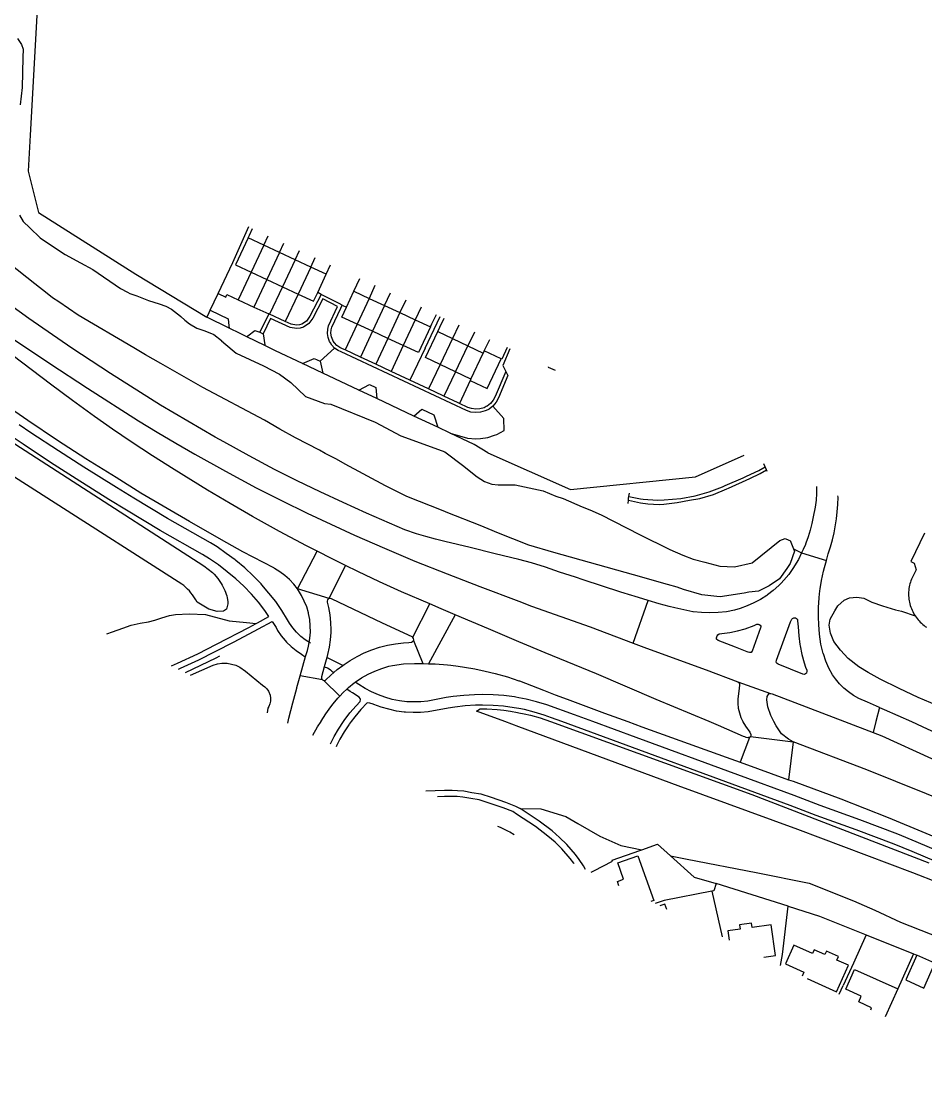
# Model space of a CAD drawing. Header units: millimetres. Extents: x 111502 to 977541, y 8702 to 1044108.
# Drawn here: x 975073.1 to 975336.9, y 474856.5 to 475162.9 of the extents above; entities that cross this region are included whole.
import ezdxf

# ---------------------------------------------------------------- set-up
doc = ezdxf.new("R2010")
doc.units = ezdxf.units.MM
doc.header["$LTSCALE"] = 0.25
doc.layers.add('X HVSS Site Background', color=8, linetype='Continuous')

# ---------------------------------------------------------------- blocks, each defined once
blk = doc.blocks.new('OS MAP')
at = {"layer": 'X HVSS Site Background'}
for points in [[(488853.89, 239699.14), (488855.05, 239697.43), (488855.52, 239696.06), (488855.44, 239693.66), (488855.17, 239684.89), (488854.64, 239679.83)], [(488854.44, 239647.68), (488855.45, 239645.79), (488857.39, 239643.93), (488860.46, 239641), (488863.8, 239638.8), (488867.77, 239636.19), (488872.23, 239633.75), (488875.78, 239631.81), (488883.86, 239626.3), (488885.87, 239625.21), (488886.59, 239624.81), (488888.35, 239624.21), (488888.66, 239624.11), (488892.06, 239622.77), (488895.16, 239621.76), (488897.13, 239621.12), (488898.76, 239620.28), (488900.49, 239618.92), (488900.89, 239618.56), (488901.41, 239618.11), (488902.66, 239617.01), (488903.95, 239615.99), (488906.14, 239614.68), (488908.47, 239613.96), (488911.03, 239612.82), (488913.33, 239611.08), (488913.35, 239611.06), (488916.38, 239608.41), (488917.6, 239607.43), (488925.56, 239603.75), (488930.24, 239601.33), (488933.56, 239598.85), (488937.79, 239594.82), (488943.34, 239592.73), (488945.2, 239592.6), (488958.11, 239587.32), (488965.55, 239583.32), (488969.07, 239582.04), (488978.37, 239578.67), (488983.97, 239574.52), (488986.04, 239572.86), (488987.79, 239571.35), (488989.96, 239569.98), (488992.15, 239569.19), (488993.97, 239569.07), (488998.96, 239569.01), (489007.03, 239567.32), (489010.73, 239565.75), (489012.91, 239565.04), (489018.46, 239562.66), (489020.66, 239561.71), (489023.98, 239560.28), (489035.17, 239554.56), (489044.04, 239550.16), (489047.82, 239548.52), (489050.84, 239547.41), (489054.25, 239546.46), (489058.54, 239545.34), (489062.88, 239545.18), (489068.05, 239546.33), (489076.11, 239552.82), (489077.61, 239553.36), (489078.68, 239552.94), (489079.12, 239552.77), (489079.83, 239550.87), (489080.03, 239550.36)], [(488938.25, 239788.55), (488931.85, 239789.9), (488931.82, 239789.89), (488931.37, 239789.74), (488912.2, 239769.21), (488899.67, 239755.77), (488885.43, 239740.5), (488859.83, 239712.95), (488857.58, 239670.96), (488856.98, 239660.46), (488859.97, 239648.45), (488888.35, 239630.42), (488909.07, 239617.89)], [(489037.67, 239535.33), (489033.62, 239536.6), (489032.91, 239536.81), (489029.75, 239537.79), (489018.76, 239541.31), (489016.48, 239542.08), (489011.87, 239543.57), (489007.8, 239545), (489003.69, 239546.32), (489000, 239547.24), (488993.13, 239548.94), (488985.79, 239550.73), (488978.44, 239552.52), (488975.68, 239553.22), (488972.92, 239553.94), (488970.17, 239554.71), (488966.8, 239555.94), (488955.6, 239560.79), (488948.81, 239563.85), (488942.05, 239566.99), (488935.39, 239570.2), (488928.8, 239573.54), (488921.36, 239577.49), (488914, 239581.6), (488911.47, 239582.95), (488895.54, 239592.27), (488880.98, 239601.5), (488869.65, 239608.89), (488857.18, 239617.49), (488848.61, 239623.69)], [(489080.03, 239550.36), (489080.31, 239549.69), (489079.07, 239546.09), (489078.09, 239544.6), (489075.94, 239541.59), (489072.97, 239539.56), (489069.84, 239538.01), (489066.99, 239537.71), (489065.64, 239537.44), (489058.7, 239536.34), (489057.68, 239536.46), (489053.37, 239536.97), (489048.01, 239538.55), (489046.12, 239539.22), (489043.37, 239539.99), (489033.37, 239542.79), (489010.22, 239549.34), (489002.89, 239551.42), (488993.58, 239555.1), (488992.23, 239555.71), (488988.7, 239557.17), (488979.27, 239560.89), (488977.92, 239561.42), (488967.29, 239565.61), (488961.12, 239568.71), (488949.38, 239575.03), (488946.84, 239576.48), (488943.54, 239578.22), (488941.92, 239579.1), (488934.9, 239582.72), (488930.32, 239585.29), (488925.8, 239587.9), (488907.89, 239597.46), (488895.59, 239604.4), (488891.12, 239606.92), (488887.8, 239608.97), (488871.57, 239618.53), (488865.86, 239622.37), (488864.02, 239623.6), (488862.51, 239624.8), (488858.89, 239627.67), (488851.44, 239633.56)], [(488935.45, 239538.7), (488934.35, 239540.1), (488933.1, 239541.4), (488931.75, 239542.6), (488930.3, 239543.7), (488928.8, 239544.65), (488928.55, 239544.8), (488919.5, 239549.55), (488913.3, 239553), (488904, 239558.35), (488889.75, 239566.65), (488882.6, 239571.15), (488873.75, 239576.65), (488865.5, 239582), (488856.85, 239587.75), (488849.55, 239592.8)], [(488912.32, 239624.78), (488916.58, 239633.81), (488921.26, 239644.32)], [(488921.12, 239641.08), (488921.45, 239641.8), (488922.34, 239643.81)], [(488939.24, 239522.84), (488937.74, 239523.81), (488936.46, 239524.85), (488935.25, 239526.01), (488935.14, 239526.13), (488934.1, 239527.36), (488933.14, 239528.74), (488932.55, 239529.72), (488930.89, 239532.4), (488929.1, 239535), (488927.12, 239537.49), (488925.07, 239539.89), (488924.85, 239540.16), (488922.55, 239542.51), (488920.11, 239544.8), (488917.53, 239546.97), (488917.26, 239547.13), (488914.69, 239549.06), (488912, 239550.94), (488910.06, 239552.11), (488897.56, 239559.26), (488887.72, 239565.16), (488882.68, 239568.25), (488873.14, 239574.19), (488865.75, 239578.99), (488857.76, 239584.23), (488854.32, 239586.57)], [(488921.12, 239641.08), (488917.43, 239633.2), (488921.98, 239631.07)], [(488925.67, 239638.94), (488921.12, 239641.08)], [(488925.67, 239638.94), (488926.94, 239641.66)], [(488925.67, 239638.94), (488921.98, 239631.07)], [(488930.22, 239636.81), (488925.67, 239638.94)], [(488930.22, 239636.81), (488926.52, 239628.94)], [(488930.22, 239636.81), (488931.49, 239639.53)], [(488934.76, 239634.68), (488930.22, 239636.81)], [(488934.76, 239634.68), (488936.04, 239637.4)], [(488852.42, 239611.73), (488863.31, 239604.44), (488874.26, 239597.25), (488889.08, 239587.71), (488894.53, 239584.39), (488900.03, 239581.17), (488905.57, 239577.99), (488914.43, 239573), (488923.39, 239568.19), (488930.83, 239564.43), (488938.33, 239560.79), (488945.2, 239557.56), (488952.09, 239554.4), (488960.85, 239550.53), (488969.68, 239546.83), (488979.14, 239543.05), (488988.64, 239539.38), (489000, 239535.11), (489003.72, 239533.71), (489020.78, 239527.61), (489033.36, 239522.89)], [(488934.76, 239634.68), (488931.07, 239626.8)], [(488939.31, 239632.54), (488934.76, 239634.68)], [(488939.31, 239632.54), (488940.59, 239635.27)], [(488941.15, 239549.71), (488938.09, 239551.28), (488930.19, 239555.48), (488922.37, 239559.83), (488915.8, 239563.64), (488909.26, 239567.51), (488899.47, 239573.49), (488893.19, 239577.5), (488886.96, 239581.58), (488881.56, 239585.22), (488876.24, 239588.98), (488869.84, 239593.66), (488863.46, 239598.39), (488852.53, 239606.6), (488838.15, 239617.56), (488827.63, 239625.67), (488819.68, 239631.9)], [(488921.98, 239631.07), (488918.19, 239623)], [(488921.98, 239631.07), (488926.52, 239628.94)], [(488939.31, 239632.54), (488935.62, 239624.67)], [(488943.86, 239630.41), (488939.31, 239632.54)], [(488941.36, 239625.08), (488943.86, 239630.41)], [(488943.86, 239630.41), (488945.13, 239633.14)], [(488926.52, 239628.94), (488922.74, 239620.88)], [(488926.52, 239628.94), (488931.07, 239626.8)], [(488951.92, 239625.48), (488953.63, 239629.16)], [(488910.04, 239619.94), (488912.32, 239624.78)], [(488912.32, 239624.78), (488914.53, 239623.72), (488914.91, 239624.54), (488918.19, 239623)], [(488931.07, 239626.8), (488927.29, 239618.76)], [(488931.07, 239626.8), (488935.62, 239624.67)], [(488935.62, 239624.67), (488931.87, 239616.68)], [(488942.37, 239624.57), (488939.08, 239618.17), (488938.1, 239616.8), (488936.75, 239615.9), (488936.06, 239615.68), (488935.22, 239615.59), (488933.64, 239615.87), (488931.87, 239616.68)], [(488935.62, 239624.67), (488940.16, 239622.54), (488941.36, 239625.08)], [(488942.37, 239624.57), (488941.36, 239625.08)], [(488948.47, 239621.45), (488947.62, 239621.89), (488942.37, 239624.57)], [(488949.74, 239620.8), (488951.92, 239625.48)], [(488951.92, 239625.48), (488956.39, 239623.4)], [(488958, 239627.11), (488956.39, 239623.4)], [(488960.85, 239621.32), (488962.54, 239624.98)], [(488918.19, 239623), (488922.74, 239620.88)], [(488946.29, 239608.91), (488945.44, 239609.8), (488945.04, 239610.39), (488944.81, 239610.83), (488944.39, 239611.98), (488944.22, 239613.19), (488944.29, 239614.41), (488944.53, 239615.38), (488947.16, 239621), (488942.81, 239623.22), (488939.93, 239617.64), (488938.8, 239616.07), (488937.19, 239614.99), (488936.26, 239614.7), (488935.18, 239614.58), (488933.34, 239614.91), (488927.55, 239617.54), (488925.43, 239613.1)], [(488949.39, 239608.36), (488948.61, 239608.72), (488947.79, 239609.09), (488946.94, 239609.68), (488946.22, 239610.43), (488945.9, 239610.91), (488945.72, 239611.23), (488945.37, 239612.22), (488945.22, 239613.23), (488945.29, 239614.26), (488945.48, 239615.04), (488948.07, 239620.57), (488948.47, 239621.45)], [(488948.47, 239621.45), (488949.74, 239620.8)], [(488956.39, 239623.4), (488952.89, 239615.89)], [(488956.39, 239623.4), (488960.85, 239621.32)], [(488960.85, 239621.32), (488957.36, 239613.81)], [(488960.85, 239621.32), (488965.32, 239619.25)], [(488967.01, 239622.89), (488965.32, 239619.25)], [(488909.07, 239617.89), (488909.41, 239618.61), (488910.04, 239619.94)], [(488910.04, 239619.94), (488915.25, 239617.45), (488915.45, 239615.4), (488915.52, 239614.7)], [(488922.74, 239620.88), (488927.07, 239618.86)], [(488927.07, 239618.86), (488924.53, 239613.53)], [(488927.29, 239618.76), (488927.07, 239618.86)], [(488931.87, 239616.68), (488927.29, 239618.76)], [(488952.89, 239615.89), (488948.42, 239617.96), (488949.74, 239620.8)], [(488965.32, 239619.25), (488961.83, 239611.73)], [(488965.32, 239619.25), (488969.79, 239617.17)], [(488971.48, 239620.79), (488969.79, 239617.17)], [(488972.67, 239608.84), (488977.1, 239618.16)], [(488974.26, 239615.09), (488974.67, 239615.96), (488975.97, 239618.69)], [(488915.52, 239614.7), (488909.07, 239617.89)], [(488952.89, 239615.89), (488949.39, 239608.36)], [(488957.36, 239613.81), (488952.89, 239615.89)], [(488969.79, 239617.17), (488966.3, 239609.65)], [(488974.26, 239615.09), (488970.77, 239607.58), (488966.3, 239609.65)], [(488969.79, 239617.17), (488974.26, 239615.09)], [(488976.38, 239613.74), (488976.97, 239614.99), (488978.23, 239617.63)], [(488982.52, 239615.62), (488980.65, 239611.71)], [(488920.65, 239612.19), (488918.75, 239613.11), (488915.52, 239614.7)], [(488920.65, 239612.19), (488921, 239612.46), (488923.02, 239614.04), (488924.53, 239613.53)], [(488925.95, 239609.62), (488920.65, 239612.19)], [(488924.53, 239613.53), (488925.43, 239613.1)], [(488925.43, 239613.1), (488925.92, 239609.83), (488925.95, 239609.62)], [(488957.36, 239613.81), (488953.85, 239606.26)], [(488961.83, 239611.73), (488957.36, 239613.81)], [(488977.04, 239604.12), (488972.76, 239606.15), (488976.38, 239613.74)], [(488976.38, 239613.74), (488980.65, 239611.71)], [(488987.02, 239613.51), (488985.14, 239609.57)], [(488936.91, 239604.44), (488929.09, 239608.14), (488925.95, 239609.62)], [(488942.03, 239605.09), (488946.29, 239608.91)], [(488992.42, 239592.02), (488991.3, 239591.14), (488990.97, 239590.95), (488990.19, 239590.58), (488988.82, 239590.19), (488987.4, 239590.09), (488985.98, 239590.27), (488984.76, 239590.68), (488948.19, 239607.81), (488947.29, 239608.21), (488946.29, 239608.91)], [(488961.83, 239611.73), (488958.31, 239604.17)], [(488966.3, 239609.65), (488961.83, 239611.73)], [(488966.3, 239609.65), (488962.78, 239602.08)], [(488980.65, 239611.71), (488977.04, 239604.12)], [(488980.65, 239611.71), (488985.14, 239609.57)], [(488981.53, 239601.98), (488985.14, 239609.57)], [(488985.14, 239609.57), (488989.61, 239607.44)], [(488989.91, 239608.08), (488991.49, 239611.42)], [(488996.58, 239609.03), (488995.05, 239605.65), (488994.84, 239605.75)], [(488936.91, 239604.44), (488940.35, 239605.89), (488942.03, 239605.09)], [(488953.85, 239606.26), (488949.39, 239608.36)], [(488958.31, 239604.17), (488953.85, 239606.26)], [(488972.67, 239608.84), (488968.23, 239599.53)], [(488986.02, 239599.84), (488989.61, 239607.44)], [(488989.91, 239608.08), (488989.61, 239607.44)], [(488994.84, 239605.75), (488989.91, 239608.08)], [(488997.36, 239608.67), (488995.33, 239603.83), (488996.19, 239602.12)], [(488923.41, 239528.6), (488923.85, 239528.85), (488927.1, 239530.65), (488925.9, 239532.45), (488924.05, 239534.85), (488922.05, 239537.15), (488919.8, 239539.5), (488917.45, 239541.65), (488915, 239543.7), (488912.4, 239545.7), (488909.8, 239547.5), (488907.8, 239548.7), (488895.45, 239555.75), (488885.6, 239561.65), (488880.5, 239564.75), (488870.9, 239570.75), (488863.45, 239575.55), (488855.45, 239580.85), (488851.95, 239583.2), (488843.55, 239589.05), (488841.5, 239590.5), (488833.15, 239596.55), (488828.9, 239599.7), (488822.2, 239604.75)], [(488942.85, 239601.63), (488936.91, 239604.44)], [(488942.03, 239605.09), (488942.85, 239601.63)], [(488962.78, 239602.08), (488958.31, 239604.17)], [(488977.04, 239604.12), (488973.64, 239596.99)], [(488981.53, 239601.98), (488977.04, 239604.12)], [(488985.82, 239599.41), (488990.75, 239597.08), (488994.84, 239605.75)], [(489008.57, 239603.41), (489008.54, 239603.32), (489010.59, 239602.47)], [(488953.34, 239596.68), (488942.85, 239601.63)], [(488968.23, 239599.53), (488962.78, 239602.08)], [(488981.53, 239601.98), (488978.15, 239594.88)], [(488986.02, 239599.84), (488981.53, 239601.98)], [(488996.19, 239602.12), (488993.12, 239594.8), (488992.51, 239593.68), (488991.72, 239592.75), (488990.73, 239591.97), (488990.5, 239591.83), (488989.84, 239591.52), (488988.65, 239591.18), (488987.42, 239591.1), (488986.2, 239591.25), (488985.13, 239591.61), (488982.68, 239592.76)], [(488986.02, 239599.84), (488985.82, 239599.41)], [(488996.19, 239602.12), (488996.78, 239600.94), (488994.02, 239594.37), (488993.34, 239593.11), (488992.42, 239592.02)], [(488828.6, 239596.7), (488908.15, 239545.4), (488909.45, 239544.5), (488910.65, 239543.5), (488911.2, 239542.95), (488912.2, 239541.75), (488912.65, 239541.1), (488913.2, 239540.25), (488913.5, 239539.75), (488914.25, 239538.25), (488914.5, 239537.7), (488914.7, 239537.15), (488914.85, 239536.65), (488915, 239536.1), (488915.2, 239535), (488915.2, 239534.45), (488915.19, 239534.33), (488914.72, 239532.82), (488913.94, 239532.2), (488912.02, 239532.13), (488909.66, 239532.75), (488906.21, 239534.82)], [(488953.34, 239596.68), (488956.45, 239598.32), (488958.33, 239597.42), (488958.58, 239594.2)], [(488958.58, 239594.2), (488953.34, 239596.68)], [(488973.64, 239596.99), (488968.23, 239599.53)], [(488978.15, 239594.88), (488977.93, 239594.98), (488973.64, 239596.99)], [(488985.82, 239599.41), (488982.68, 239592.76)], [(488969.39, 239589.09), (488958.58, 239594.2)], [(488982.68, 239592.76), (488982.26, 239592.95), (488978.15, 239594.88)], [(488969.39, 239589.09), (488971.74, 239591.13), (488975.18, 239589.47), (488976.33, 239585.81)], [(488995.64, 239588.41), (488992.42, 239592.02)], [(488976.33, 239585.81), (488969.39, 239589.09)], [(488979.98, 239584.08), (488985.05, 239582.66), (488987.46, 239582.44), (488988.85, 239582.52), (488990.91, 239582.88), (488992.9, 239583.5), (488993.55, 239583.75), (488995.74, 239584.86), (488995.64, 239588.41)], [(488906.21, 239534.82), (488906.2, 239534.85), (488905.85, 239535.5), (488904.85, 239537), (488904.4, 239537.6), (488903.95, 239538.15), (488903.4, 239538.65), (488902.9, 239539.15), (488902.3, 239539.65), (488901.75, 239540.05), (488900.65, 239540.75), (488828.9, 239586.6)], [(488979.98, 239584.08), (488976.33, 239585.81)], [(488986.94, 239580.8), (488979.98, 239584.08)], [(488990.97, 239578.37), (488986.94, 239580.8)], [(488990.97, 239578.37), (489015.01, 239567.72), (489051.51, 239571.35), (489065.69, 239577.65)], [(489031.94, 239564.6), (489035.45, 239563.77), (489037.58, 239563.47), (489040.87, 239563.35), (489042.29, 239563.43), (489046.16, 239563.9), (489049.73, 239564.54), (489052.73, 239565.01), (489056.74, 239566.24), (489060.63, 239567.83), (489061.06, 239568.03), (489067.36, 239570.84), (489070.34, 239572.33), (489072.19, 239573.37)], [(489032.07, 239565.63), (489035.47, 239564.95), (489036.24, 239564.86), (489040.43, 239564.61), (489042.39, 239564.65), (489047.17, 239565.07), (489051.42, 239565.81), (489055.46, 239566.95), (489059.37, 239568.47), (489060.14, 239568.82), (489065.37, 239571.09), (489066.36, 239571.54), (489069.93, 239573.26), (489071.76, 239574.32)], [(489071.76, 239574.32), (489071.36, 239575.19)], [(489072.19, 239573.37), (489071.76, 239574.32)], [(489072.39, 239572.92), (489072.19, 239573.37)], [(489032.07, 239565.63), (489032.24, 239566.57)], [(489086.79, 239568.49), (489086.78, 239566.51), (489086.62, 239564.53), (489086.35, 239562.57), (489085.82, 239559.67), (489085.39, 239557.73), (489084.87, 239555.82), (489084.29, 239553.92), (489083.62, 239552.05), (489083.41, 239551.39), (489083.08, 239550.71), (489082.88, 239550.21), (489082.42, 239549.22)], [(489086.79, 239568.52), (489086.79, 239568.49)], [(489086.79, 239568.49), (489086.86, 239568.49)], [(489031.85, 239563.55), (489031.94, 239564.6)], [(489031.94, 239564.6), (489031.98, 239565.11), (489032.07, 239565.63)], [(489089.65, 239547), (489090.19, 239548.93), (489090.84, 239550.95), (489091.4, 239552.99), (489091.88, 239555.05), (489092.58, 239559.1), (489092.81, 239561.21), (489092.96, 239563.32), (489093.03, 239565.44), (489093.02, 239565.83)], [(489118.22, 239554.93), (489114.29, 239546.67), (489115.19, 239546.24), (489115.8, 239544.28), (489115.07, 239542.75), (489114.85, 239542.34), (489114.65, 239541.93), (489114.46, 239541.51), (489114.29, 239541.08), (489114.14, 239540.64), (489114.01, 239540.2), (489113.89, 239539.76), (489113.8, 239539.3), (489113.72, 239538.85), (489113.66, 239538.39), (489113.6, 239537.63), (489113.59, 239537.15), (489113.6, 239536.68), (489113.64, 239536.2), (489113.69, 239535.73), (489113.76, 239535.25), (489113.86, 239534.79), (489113.97, 239534.32), (489114.1, 239533.86), (489114.25, 239533.41), (489114.42, 239532.96), (489114.6, 239532.52), (489114.81, 239532.09), (489115.26, 239531.26), (489115.51, 239530.86)], [(488935.45, 239538.7), (488941.15, 239549.71)], [(488949.49, 239545.52), (488945.53, 239547.46), (488941.15, 239549.71)], [(489082.42, 239549.22), (489081.52, 239547.28), (489079.9, 239544.6), (489078.65, 239542.85), (489077.27, 239541.21), (489076.45, 239540.36)], [(489080.03, 239550.36), (489082.42, 239549.22)], [(489082.42, 239549.22), (489089.65, 239547)], [(488944.65, 239535.89), (488949.49, 239545.52)], [(488974.02, 239534.33), (488965.77, 239537.88), (488959.38, 239540.77), (488953.04, 239543.78), (488949.49, 239545.52)], [(489088.21, 239541.08), (489088.23, 239541.19), (489088.83, 239543.91), (489089.07, 239544.94), (489089.65, 239547)], [(488944.65, 239535.89), (488935.45, 239538.7)], [(488938.7, 239522), (488938.8, 239522.5), (488939.1, 239524.3), (488939.25, 239526.1), (488939.2, 239527.9), (488939.05, 239529.75), (488938.7, 239531.5), (488938.65, 239531.7), (488938.15, 239533.45), (488937.45, 239535.1), (488936.65, 239536.75), (488935.75, 239538.25), (488935.45, 239538.7)], [(489076.45, 239540.36), (489075.78, 239539.67), (489074.17, 239538.24), (489072.47, 239536.94), (489072.25, 239536.79), (489070.42, 239535.62), (489068.51, 239534.6), (489066.52, 239533.72), (489064.48, 239532.99), (489062.89, 239532.54), (489060.51, 239532.05), (489058.09, 239531.78), (489055.66, 239531.7), (489053.23, 239531.78), (489050.8, 239532.01), (489050.74, 239532.02), (489045.43, 239533.18), (489043.83, 239533.61), (489040.92, 239534.31), (489037.67, 239535.33)], [(489105.12, 239504.12), (489101.62, 239505.64), (489099.1, 239506.74), (489097.54, 239507.62), (489096.07, 239508.65), (489094.69, 239509.8), (489093.42, 239511.07), (489092.27, 239512.45), (489091.41, 239513.66), (489090.33, 239515.59), (489089.47, 239517.64), (489088.75, 239519.76), (489088.73, 239519.83), (489088.04, 239522.63), (489087.64, 239525.48), (489087.44, 239528.36), (489087.37, 239530.47), (489087.38, 239533.26), (489087.53, 239536.05), (489087.66, 239537.23), (489087.84, 239538.83), (489088.21, 239541.08)], [(488944.65, 239535.89), (488944.43, 239535.77), (488944.2, 239535.49), (488944.1, 239535.14), (488944.15, 239534.81), (488944.52, 239533.23), (488944.9, 239531.1), (488945.12, 239528.95), (488945.18, 239526.78), (488945.16, 239526.01), (488945.01, 239523.85), (488944.69, 239521.71), (488944.22, 239519.59), (488943.98, 239518.74)], [(488969.06, 239524.61), (488968.87, 239524.76), (488960.25, 239528.74), (488945.36, 239535.84), (488945.01, 239535.94), (488944.65, 239535.89)], [(489121.93, 239504.67), (489116.41, 239507.03), (489110.85, 239509.65), (489105.35, 239512.36), (489101.78, 239514.32), (489099.13, 239515.97), (489096.01, 239518.45), (489093.71, 239520.8), (489091.79, 239523.36), (489090.86, 239525.83), (489090.47, 239528.14), (489090.78, 239529.91), (489092.11, 239532.31), (489092.95, 239533.74), (489094.81, 239535.39), (489096.33, 239536.12), (489098.53, 239536.28), (489100.55, 239535.97), (489102.92, 239534.85), (489105.98, 239533.75), (489109.77, 239532.64), (489111.57, 239532.2), (489115.51, 239530.86)], [(488969.06, 239524.61), (488974.02, 239534.33)], [(488981.45, 239531.16), (488977.38, 239532.88), (488974.02, 239534.33)], [(489033.36, 239522.89), (489037.67, 239535.33)], [(488879.88, 239525.58), (488881.53, 239526.19), (488884.5, 239527.23), (488886.99, 239528.14), (488889.64, 239528.75), (488892.04, 239529.11), (488893.9, 239529.63), (488895.89, 239530.24), (488898.11, 239530.9), (488899.92, 239531.2), (488903.93, 239531.42), (488908.65, 239531.2), (488915.59, 239529.35), (488920.63, 239528.94), (488923.41, 239528.6)], [(488981.45, 239531.16), (488973.68, 239516.9)], [(489067.25, 239495.41), (489066.98, 239495.33), (489066.7, 239495.31), (489066.29, 239495.37), (489065.91, 239495.53), (489065.52, 239495.7), (489063.06, 239496.73), (489060.61, 239497.8), (489058.16, 239498.87), (489055.45, 239500), (489040.06, 239506.43), (489022.58, 239513.9), (489007.65, 239520.08), (489000, 239523.3), (488991.13, 239527.05), (488981.45, 239531.16)], [(489075.59, 239516.78), (489075.27, 239516.94), (489075.11, 239517.14), (489075, 239517.48), (489075.05, 239517.83), (489075.1, 239517.93), (489079.21, 239529.14), (489079.52, 239529.84), (489079.79, 239530.11), (489080.15, 239530.26), (489080.53, 239530.26), (489080.61, 239530.24), (489080.94, 239530.04)], [(489080.94, 239530.04), (489081.18, 239529.73), (489081.26, 239529.42), (489081.39, 239527.61), (489081.57, 239525.05), (489081.9, 239522.51), (489081.97, 239522.09), (489082.48, 239519.59), (489083.15, 239517.11), (489083.55, 239515.87), (489083.92, 239515), (489083.98, 239514.63), (489083.89, 239514.27), (489083.8, 239514.13), (489083.52, 239513.89), (489083.16, 239513.79), (489082.79, 239513.83), (489082.76, 239513.84), (489075.59, 239516.78)], [(489115.51, 239530.86), (489115.79, 239530.46), (489116.07, 239530.08), (489116.37, 239529.71), (489116.69, 239529.35), (489117.02, 239529.01), (489117.37, 239528.68), (489117.72, 239528.36), (489118.1, 239528.06), (489118.48, 239527.78), (489118.87, 239527.51)], [(488898.74, 239516.3), (488900.5, 239517.05), (488906.4, 239519.8), (488911.9, 239522.55), (488921.25, 239527.4), (488923.41, 239528.6)], [(488900.76, 239515.3), (488901.4, 239515.6), (488906.7, 239518), (488911.45, 239520.4), (488917, 239523.3), (488924.1, 239527.1), (488928.05, 239529.2), (488929.2, 239527.4), (488929.65, 239526.6), (488930.7, 239525.05), (488931.9, 239523.65), (488932.3, 239523.2), (488933.65, 239521.9), (488935.1, 239520.7), (488936.65, 239519.65), (488937.7, 239518.9), (488937.8, 239518.95)], [(489067.9, 239520.4), (489067.69, 239520.19), (489067.44, 239520.13), (489067.19, 239520.13), (489066.88, 239520.25), (489066.57, 239520.38), (489063.1, 239521.76), (489058.09, 239523.63), (489057.63, 239524.08), (489057.62, 239524.42), (489057.67, 239524.75), (489057.81, 239525.05), (489058.02, 239525.31), (489058.42, 239525.57), (489061.52, 239526.01), (489063.77, 239526.48), (489065.98, 239527.09), (489068.57, 239528.03), (489069.37, 239528.4), (489069.73, 239528.4), (489070.02, 239528.3)], [(489070.02, 239528.3), (489070.29, 239528.16), (489070.5, 239527.85), (489070.53, 239527.58), (489070.47, 239527.33), (489068.05, 239520.58), (489068.06, 239520.58), (489068.05, 239520.55), (489067.9, 239520.4)], [(488948.64, 239516.35), (488949.04, 239516.65), (488950.78, 239517.79), (488952.83, 239518.97), (488954.94, 239520.02), (488957.12, 239520.93), (488959.4, 239521.7), (488961.69, 239522.29), (488964.01, 239522.73), (488966.35, 239523.02), (488967.95, 239523.12), (488968.71, 239523.17), (488969.03, 239523.34), (488969.26, 239523.63)], [(488969.26, 239523.63), (488969.33, 239523.87), (488969.3, 239524.23), (488969.13, 239524.55), (488969.06, 239524.61)], [(488969.26, 239523.63), (488972, 239516.95)], [(488937.8, 239518.95), (488938.35, 239520.75), (488938.7, 239522)], [(489033.36, 239522.89), (489037.18, 239521.45), (489054.55, 239515.15), (489063.85, 239511.6)], [(488902.81, 239514.29), (488911.75, 239518.6), (488912.83, 239519.16)], [(488904.28, 239513.57), (488910.91, 239516.46), (488912.14, 239516.82), (488913.4, 239517.01), (488914.96, 239517), (488916.22, 239516.79), (488917.45, 239516.42), (488918.61, 239515.87), (488920.29, 239514.68), (488925.24, 239510.62), (488925.93, 239510.13), (488926.52, 239509.53), (488927, 239508.84), (488927.47, 239507.68), (488927.6, 239506.85), (488927.59, 239506), (488927.42, 239505.18), (488927.12, 239504.39), (488926.81, 239503.88), (488926.59, 239502.59)], [(488936.24, 239513.4), (488937.8, 239518.95)], [(488943.98, 239518.74), (488943.24, 239515.98)], [(488948.64, 239516.35), (488943.98, 239518.74)], [(488943.24, 239515.98), (488942.46, 239513.07), (488942.44, 239512.71), (488942.58, 239512.37), (488942.79, 239512.15)], [(488943.13, 239512.02), (488943.49, 239512.04), (488943.76, 239512.16), (488945.18, 239513.57), (488946.04, 239514.3)], [(488943.24, 239515.98), (488944.19, 239515.65), (488944.69, 239515.38), (488945.11, 239515.09), (488945.49, 239514.76), (488946.04, 239514.3)], [(488946.04, 239514.3), (488947.06, 239515.17), (488948.64, 239516.35)], [(488952.3, 239511.5), (488954.15, 239512.75), (488956.05, 239513.8), (488958, 239514.75), (488960.05, 239515.5), (488962.1, 239516.15), (488963.15, 239516.35), (488966.35, 239516.85), (488969.6, 239516.95), (488972, 239516.95)], [(488972, 239516.95), (488973.68, 239516.9)], [(488973.68, 239516.9), (488975.6, 239516.85), (488979.2, 239516.55), (488980.15, 239516.43), (488982.34, 239516.14), (488984.19, 239515.88), (488987.18, 239515.36), (488990.15, 239514.75), (488993.11, 239514.06), (488996.69, 239513.05), (489000, 239511.93), (489000.21, 239511.86), (489003.68, 239510.55), (489007.14, 239509.2), (489010.59, 239507.85), (489014.06, 239506.53), (489024.95, 239502.49), (489031.78, 239500), (489035.87, 239498.5), (489060.39, 239489.65), (489064.54, 239488.15)], [(488932.69, 239499.59), (488932.77, 239500), (488932.97, 239500.98), (488934.06, 239505.53), (488935.23, 239509.8), (488935.29, 239510), (488936.24, 239513.4)], [(488942.79, 239512.15), (488936.24, 239513.4)], [(488942.79, 239512.15), (488943.13, 239512.02)], [(488943.13, 239512.02), (488947.76, 239507.39)], [(488949.85, 239509.5), (488950.3, 239509.95), (488952, 239511.3), (488952.3, 239511.5)], [(489122.9, 239461.95), (489115.8, 239465), (489110.5, 239467.15), (489099.35, 239471.35), (489087.8, 239475.55), (489080.2, 239478.45), (489063.8, 239484.45), (489034.15, 239495.35), (489021.55, 239500), (489016.2, 239501.95), (489008.1, 239504.9), (489005.15, 239505.8), (489002.15, 239506.55), (489000, 239506.95), (488999.1, 239507.1), (488998.75, 239507.2), (488995.65, 239507.6), (488992.5, 239507.8), (488989.35, 239507.9), (488987.05, 239507.85), (488983.95, 239507.65), (488980.8, 239507.3), (488978.85, 239507), (488973.5, 239506), (488971.4, 239505.8), (488969.3, 239505.75), (488967.35, 239505.8), (488965.15, 239506.1), (488963.05, 239506.5), (488960.95, 239507.1), (488959.05, 239507.8), (488957.05, 239508.7), (488955.15, 239509.7), (488953.3, 239510.85), (488952.3, 239511.5)], [(489063.85, 239511.6), (489064.11, 239511.4), (489064.32, 239511.05), (489064.32, 239510.59), (489064.18, 239509.77), (489063.81, 239506.57), (489063.79, 239505.24), (489063.95, 239503.92), (489064.27, 239502.56), (489064.74, 239501.24), (489065.29, 239500), (489065.33, 239499.91), (489066.05, 239498.66), (489067.34, 239496.89), (489067.65, 239496.29), (489067.63, 239495.91), (489067.49, 239495.64)], [(489063.85, 239511.6), (489073.35, 239508.23)], [(488945.1, 239493.49), (488945.11, 239493.51), (488946.18, 239495.64), (488947.46, 239497.84), (488948.88, 239500), (488949.11, 239500.33), (488950.76, 239502.53), (488952.53, 239504.63), (488953.72, 239505.88), (488953.83, 239506.46), (488953.73, 239506.77), (488953.45, 239507.1), (488951.5, 239508.35), (488950.85, 239508.8), (488949.85, 239509.5)], [(488947.76, 239507.39), (488948.75, 239508.45), (488949.85, 239509.5)], [(489079.98, 239494.12), (489078.56, 239494.87), (489076.53, 239496.47), (489074.96, 239498.74), (489074.32, 239500), (489073.43, 239501.76), (489072.61, 239504.34), (489072.3, 239506.31), (489072.34, 239507.37), (489072.84, 239508.08), (489073.35, 239508.23)], [(489073.35, 239508.23), (489073.8, 239508.08), (489094.93, 239500), (489103.31, 239496.8)], [(488939.95, 239496.02), (488941.33, 239498.53), (488942.35, 239500), (488942.4, 239500.15), (488943.75, 239502.3), (488945.2, 239504.35), (488945.85, 239505.2), (488947.25, 239506.85), (488947.76, 239507.39)], [(489121.7, 239459.1), (489114.6, 239462.1), (489109.4, 239464.25), (489098.3, 239468.45), (489086.7, 239472.65), (489079.1, 239475.55), (489012.55, 239500), (489009.53, 239501.1), (489007.35, 239501.9), (489004.5, 239502.8), (489001.6, 239503.5), (489000, 239503.8), (488998.65, 239504.05), (488995.55, 239504.5), (488992.5, 239504.75), (488989.4, 239504.8), (488987.4, 239504.8), (488984.35, 239504.6), (488981.3, 239504.25), (488979.4, 239503.95), (488973.6, 239502.9), (488971.35, 239502.7), (488969.15, 239502.65), (488966.9, 239502.75), (488966.6, 239502.8), (488964.35, 239503.1), (488962.1, 239503.6), (488959.9, 239504.2), (488957.75, 239505), (488957.55, 239505.1), (488956.58, 239505.42), (488955.8, 239505.46), (488953.93, 239503.5), (488952.18, 239501.43), (488951.11, 239500), (488950.56, 239499.27), (488950.41, 239499.06), (488949.04, 239496.99), (488947.78, 239494.85), (488946.82, 239492.95), (488946.71, 239492.69)], [(488987.65, 239503.1), (488988.75, 239503.75), (488990.7, 239503.7), (488993.7, 239503.5), (488995.65, 239503.3), (488997.6, 239503.05), (488999.55, 239502.7), (489000, 239502.6), (489001.5, 239502.3), (489003.4, 239501.85), (489006.2, 239501.1), (489009.25, 239500), (489067.9, 239478.75), (489119.55, 239458.8)], [(489122.3, 239453.05), (489114.85, 239455.95), (489081.3, 239468.6), (489046.45, 239481.3), (489000, 239498.5), (488995.95, 239500), (488987.65, 239503.1)], [(489105.12, 239504.12), (489104.1, 239500), (489103.31, 239496.8)], [(489105.12, 239504.12), (489106.5, 239503.52), (489114.43, 239500), (489117.56, 239498.61), (489126.61, 239494.45), (489137.54, 239489.27), (489142.04, 239487.09), (489148.35, 239483.96), (489153.04, 239481.64), (489171.57, 239475.7), (489171.63, 239475.67)], [(489067.49, 239495.64), (489067.46, 239495.57), (489067.25, 239495.41)], [(489067.49, 239495.64), (489079.98, 239494.12)], [(489103.31, 239496.8), (489105.79, 239495.85), (489120.27, 239489.3), (489140.62, 239479.69), (489159, 239470.42), (489179.31, 239459.65), (489207.73, 239443.77), (489211.17, 239441.65)], [(489067.25, 239495.41), (489064.54, 239488.15)], [(489079.98, 239494.12), (489078.61, 239483.08)], [(489206.16, 239433), (489189.7, 239442.12), (489176.07, 239449.43), (489170.45, 239452.84), (489163.35, 239458.01), (489157.83, 239461.68), (489155.09, 239463.28), (489147.5, 239466.73), (489127.3, 239475.59), (489101.44, 239485.98), (489079.98, 239494.12)], [(489064.54, 239488.15), (489078.61, 239483.08)], [(489078.61, 239483.08), (489079.91, 239482.61), (489093.81, 239477.47), (489107.61, 239472.06), (489118.6, 239467.51), (489138.04, 239459.37), (489141.94, 239456.86), (489150.8, 239450.94), (489154.91, 239448.23), (489155.52, 239447.93)], [(488972.91, 239479.8), (488978.29, 239480), (488980.59, 239479.99), (488982.1, 239479.97), (488983.91, 239479.81), (488986.32, 239479.38), (488988.89, 239478.96), (488991.9, 239477.99), (488996.08, 239476.54), (488998.97, 239475.4), (489000.37, 239474.67)], [(489016.08, 239458.56), (489015.98, 239458.7), (489014.96, 239460.07), (489012.52, 239462.92), (489010.57, 239464.84), (489008.48, 239466.64), (489004.85, 239469.41), (488999.32, 239473.06), (488998.22, 239473.77), (488995.45, 239474.85), (488991.32, 239476.28), (488988.46, 239477.21), (488986.02, 239477.6), (488983.66, 239478.02), (488982.01, 239478.17), (488980.58, 239478.19), (488978.32, 239478.2), (488976.32, 239478.12)], [(489019.44, 239456.91), (489018.83, 239457.92), (489017.55, 239459.82), (489016.46, 239461.27), (489013.93, 239464.23), (489011.88, 239466.25), (489009.69, 239468.13), (489005.96, 239470.98), (489000.37, 239474.67)], [(489000.37, 239474.67), (489006.4, 239474.61), (489013.66, 239472.32), (489017.2, 239470.26), (489023.63, 239466.63), (489029.73, 239463.93), (489035.84, 239462.64)], [(488993.81, 239469.52), (488994.54, 239469.22), (488996.92, 239468.09), (488997.35, 239467.87), (488998.64, 239467.14)], [(489021.08, 239456.1), (489021.85, 239456.52), (489027.33, 239459.33), (489027.22, 239459.63), (489035.26, 239462.44), (489035.84, 239462.64)], [(489035.84, 239462.64), (489040.45, 239464.26), (489044.19, 239460.89)], [(489029.16, 239452.12), (489028.71, 239453.4), (489030.5, 239454.04), (489028.8, 239458.83), (489034.72, 239460.92), (489039.35, 239447.82), (489038.51, 239447.52)], [(489044.19, 239460.89), (489049.07, 239459.87), (489069.21, 239455.99), (489084.59, 239452.95), (489097.57, 239447.73), (489103.76, 239445.05), (489111.23, 239441.52), (489125.82, 239435.84), (489132.16, 239433.49), (489142.07, 239429.94), (489143.12, 239429.13), (489143.77, 239428.34), (489144.03, 239427.18), (489140.92, 239416.07), (489140.26, 239409.32), (489140.53, 239404.3), (489141.22, 239401.32), (489142.1, 239399.78), (489143.01, 239399.08), (489143.61, 239398.62), (489144.65, 239398.15), (489145.53, 239397.86), (489147.51, 239398.07)], [(489044.19, 239460.89), (489051.1, 239454.65), (489057.53, 239452.83)], [(489057.53, 239452.83), (489056.87, 239450.68), (489056.2, 239450.56)], [(489078.46, 239446.22), (489057.53, 239452.83)], [(489056.2, 239450.56), (489042.31, 239447.86), (489039.68, 239446.94)], [(489056.2, 239450.56), (489059.26, 239437.31)], [(489043.1, 239445.26), (489042.56, 239446.81), (489041.04, 239446.27)], [(489076.81, 239432.13), (489078.46, 239446.22)], [(489078.46, 239446.22), (489087.66, 239443.28), (489101.23, 239437.87)], [(489071.37, 239431.35), (489074.81, 239431.84), (489073.55, 239440.76), (489067.99, 239439.98), (489067.81, 239441.24), (489064.31, 239440.75), (489064.49, 239439.48), (489060.94, 239438.98), (489061.32, 239436.3)], [(489101.23, 239437.87), (489097.5, 239429.6), (489094.57, 239423.1)], [(489101.23, 239437.87), (489115.08, 239432.31)], [(489083.99, 239425.14), (489092.62, 239421.24), (489096.1, 239428.96), (489092.72, 239430.49), (489093.18, 239431.51), (489089.69, 239433.09), (489089.22, 239432.07), (489086.06, 239433.5), (489085.56, 239432.39), (489080.17, 239434.83), (489077.72, 239429.4), (489083.11, 239426.97), (489082.59, 239425.83)], [(489076.28, 239428.94), (489076.81, 239432.13)], [(489115.08, 239432.31), (489110.46, 239422.09)], [(489116.01, 239431.93), (489112.76, 239424.68), (489118.01, 239422.32), (489121.27, 239429.57), (489116.01, 239431.93)], [(489115.08, 239432.31), (489116.01, 239431.93)], [(489102.57, 239416), (489102.83, 239416.56), (489099.05, 239418.27), (489099.81, 239419.96), (489095.26, 239422.02), (489097.86, 239427.78), (489110.46, 239422.09)], [(489093.4, 239420.51), (489094.57, 239423.1)], [(489110.46, 239422.09), (489106.78, 239413.93)]]:
    blk.add_lwpolyline(points, dxfattribs=at)

msp = doc.modelspace()

# ---------------------------------------------------------------- block references
at = {"lineweight": 0}
msp.add_blockref('OS MAP', (486218.2, 235458.61), dxfattribs=at)

doc.saveas('drawing.dxf')
